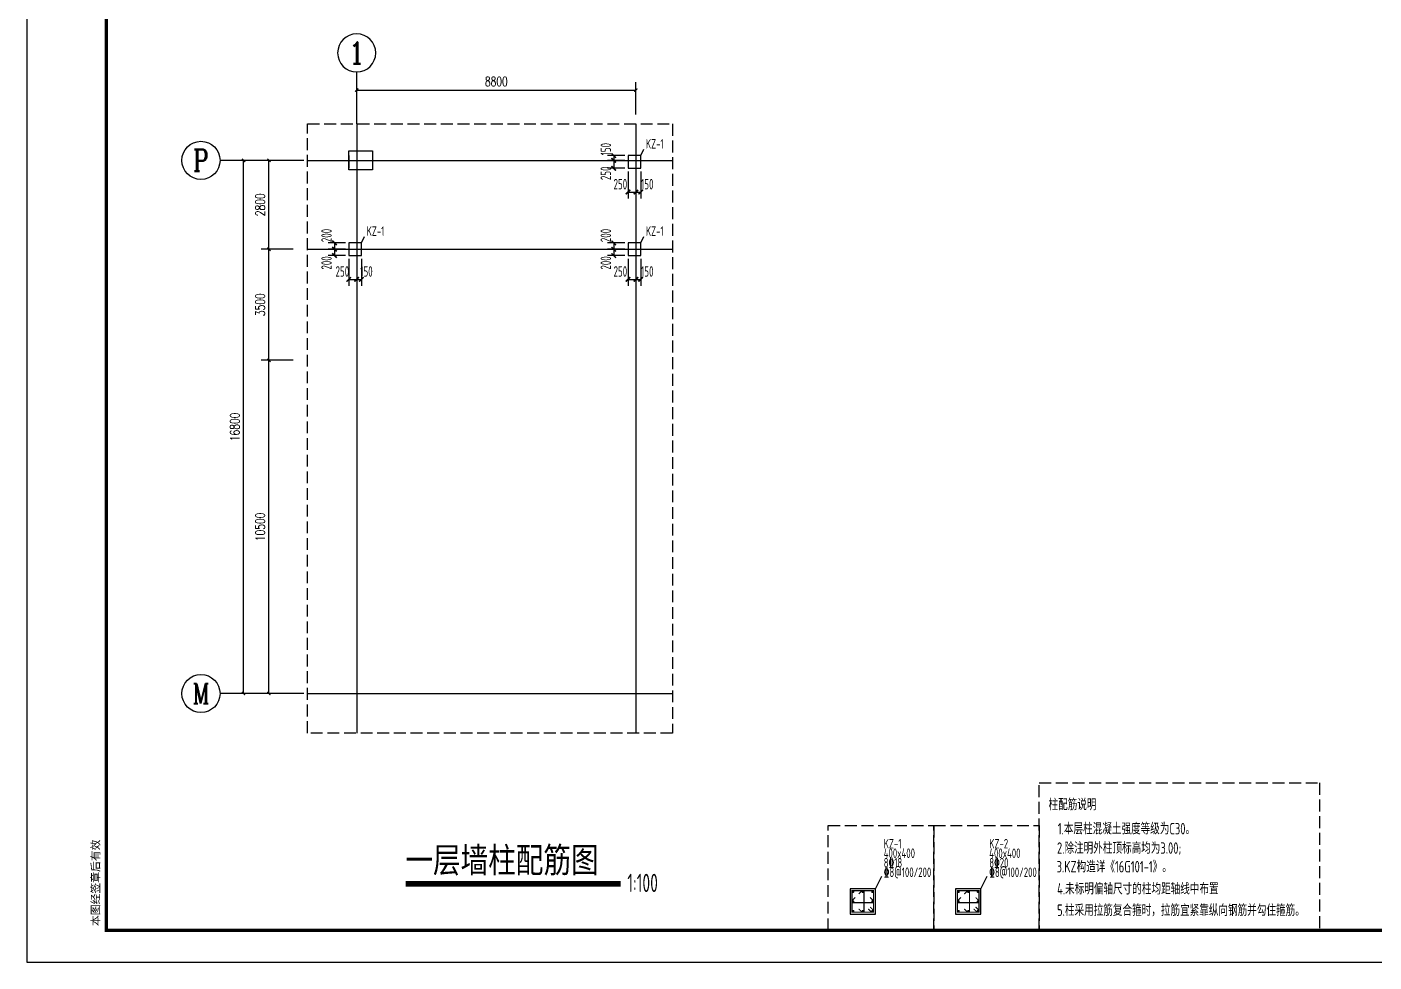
# Model space of a CAD drawing. Extents: x 899043 to 2598688, y -137197 to 211789.
# Drawn here: x 2377800 to 2420251, y 69535 to 99000 of the extents above; entities that cross this region are included whole.
import ezdxf
from ezdxf.enums import TextEntityAlignment as Align

# ---------------------------------------------------------------- set-up
doc = ezdxf.new("R2010")
doc.units = 0
doc.header["$LTSCALE"] = 1500
doc.header["$MEASUREMENT"] = 0
doc.linetypes.add('DASH', pattern=[0.35, 0.25, -0.1])
for name, color, linetype in [('00-tk', 151, 'Continuous'), ('AXIS', 3, 'Continuous'), ('AXIS_TEXT', 7, 'Continuous'), ('BASE', 7, 'Continuous'), ('DIM', 3, 'Continuous'), ('DOTE', 1, 'Continuous'), ('HATCH', 254, 'Continuous'), ('PUB_TEXT', 7, 'Continuous'), ('TEXT', 7, 'Continuous'), ('WELD_TEXT', 7, 'Continuous'), ('柱', 255, 'Continuous'), ('柱平法箍筋', 24, 'Continuous'), ('柱平法纵筋', 7, 'Continuous'), ('柱集中标注', 2, 'Continuous')]:
    doc.layers.add(name, color=color, linetype=linetype)
doc.styles.add('_TCH_AXIS', font='COMPLEX', dxfattribs={"bigfont": 'GBCBIG'})
doc.styles.add('_TCH_DIM_T3', font='SIMPLEX', dxfattribs={"width": 0.705882, "bigfont": 'GBCBIG'})
doc.styles.add('COMPLEX', font='COMPLEX')
doc.styles.add('DS6HT', font='simhei.ttf', dxfattribs={"width": 0.8})
doc.styles.add('H330', font='Tssdeng.shx', dxfattribs={"width": 0.65, "height": 330, "bigfont": 'tssdchn.shx'})
doc.styles.add('H450', font='Tssdeng.shx', dxfattribs={"width": 0.65, "height": 500, "bigfont": 'tssdchn.shx'})
doc.styles.add('TSSD_Dimension', font='Tssdeng.shx', dxfattribs={"width": 0.7, "bigfont": 'hztxt.shx'})
doc.styles.add('仿宋体', font='', dxfattribs={"width": 0.8})
doc.styles.get('仿宋体').set_extended_font_data('SimSun')
doc.dimstyles.new('_TCH_ARCH&&100', dxfattribs={"dimtxt": 297.5, "dimasz": 100, "dimexe": 250, "dimexo": 300, "dimgap": 126.25, "dimtad": 1, "dimdec": 0, "dimzin": 0, "dimdsep": 46, "dimtxsty": '_TCH_DIM_T3', "dimblk": 'ARCHTICK', "dimcen": 0.09, "dimclrt": 7, "dimazin": 2, "dimtfac": 1, "dimtdec": 0, "dimtix": 1, "dimtmove": 2, "dimatfit": 3, "dimfxl": 0, "dimtolj": 1, "dimtzin": 0, "dimarcsym": 0})
doc.dimstyles.new('H100', dxfattribs={"dimscale": 100, "dimtxt": 3.3, "dimasz": 0.01, "dimexe": 2, "dimexo": 1, "dimgap": 1, "dimtad": 1, "dimdec": 0, "dimrnd": 1, "dimzin": 0, "dimdsep": 46, "dimtxsty": 'H330', "dimblk1": 'YGDIM', "dimblk2": 'YGDIM', "dimsah": 1, "dimcen": -2, "dimdle": 1, "dimclrt": 7, "dimadec": 0, "dimazin": 0, "dimtfac": 1, "dimtdec": 0, "dimtix": 1, "dimtmove": 2, "dimatfit": 3, "dimldrblk": 'YGDIM', "dimfxl": 0, "dimtvp": 1, "dimtolj": 1, "dimtzin": 0, "dimlwe": 25, "dimarcsym": 0})

# ---------------------------------------------------------------- blocks, each defined once
blk = doc.blocks.new('YGDIM')
at = {"color": 0, "linetype": 'ByBlock', "const_width": 50}
blk.add_lwpolyline([(-70, -70), (70, 70)], dxfattribs=at)
blk = doc.blocks.new('*D1864')
at = {"layer": 'Defpoints', "color": 0, "linetype": 'Continuous', "ltscale": 50}
for p in [(2396741, 94546), (2396991, 94546), (2396991, 93796)]:
    blk.add_point(p, dxfattribs=at)
at = {"layer": 'DIM', "color": 0, "linetype": 'Continuous', "lineweight": 25, "ltscale": 50}
for p, q in [((2396741, 94446), (2396741, 93596)), ((2396991, 94446), (2396991, 93596))]:
    blk.add_line(p, q, dxfattribs=at)
at = {"layer": 'DIM', "color": 0, "linetype": 'Continuous', "lineweight": -2, "ltscale": 50}
blk.add_line((2396742, 93796), (2396990, 93796), dxfattribs=at)
at = {"layer": 'DIM', "color": 0, "linetype": 'Continuous', "lineweight": -2, "ltscale": 50, "rotation": 180}
blk.add_blockref('YGDIM', (2396741, 93796), dxfattribs=at)
at = {"layer": 'DIM', "color": 0, "linetype": 'Continuous', "lineweight": -2, "ltscale": 50}
blk.add_blockref('YGDIM', (2396991, 93796), dxfattribs=at)
at = {"layer": 'DIM', "color": 7, "linetype": 'Continuous', "ltscale": 50, "insert": (2396500, 94046), "char_height": 330, "attachment_point": 5, "style": 'H330'}
blk.add_mtext('\\A1;250', dxfattribs=at)
blk = doc.blocks.new('*D1865')
at = {"layer": 'Defpoints', "color": 0, "linetype": 'Continuous', "ltscale": 50}
for p in [(2396991, 94546), (2397141, 94546), (2397141, 93796)]:
    blk.add_point(p, dxfattribs=at)
at = {"layer": 'DIM', "color": 0, "linetype": 'Continuous', "lineweight": 25, "ltscale": 50}
for p, q in [((2396991, 94446), (2396991, 93596)), ((2397141, 94446), (2397141, 93596))]:
    blk.add_line(p, q, dxfattribs=at)
at = {"layer": 'DIM', "color": 0, "linetype": 'Continuous', "lineweight": -2, "ltscale": 50}
for p, q in [((2396990, 93796), (2396989, 93796)), ((2396991, 93796), (2397141, 93796)), ((2397142, 93796), (2397143, 93796))]:
    blk.add_line(p, q, dxfattribs=at)
blk.add_blockref('YGDIM', (2396991, 93796), dxfattribs=at)
at = {"layer": 'DIM', "color": 0, "linetype": 'Continuous', "lineweight": -2, "ltscale": 50, "rotation": 180}
blk.add_blockref('YGDIM', (2397141, 93796), dxfattribs=at)
at = {"layer": 'DIM', "color": 7, "linetype": 'Continuous', "ltscale": 50, "insert": (2397348, 94046), "char_height": 330, "attachment_point": 5, "style": 'H330'}
blk.add_mtext('\\A1;150', dxfattribs=at)
blk = doc.blocks.new('*D1866')
at = {"layer": 'Defpoints', "color": 0, "linetype": 'Continuous', "ltscale": 50}
for p in [(2396291, 94796), (2396741, 94946), (2396741, 94796)]:
    blk.add_point(p, dxfattribs=at)
at = {"layer": 'DIM', "color": 0, "linetype": 'Continuous', "lineweight": 25, "ltscale": 50}
for p, q in [((2396641, 94946), (2396091, 94946)), ((2396641, 94796), (2396091, 94796))]:
    blk.add_line(p, q, dxfattribs=at)
at = {"layer": 'DIM', "color": 0, "linetype": 'Continuous', "lineweight": -2, "ltscale": 50}
for p, q in [((2396291, 94947), (2396291, 94948)), ((2396291, 94946), (2396291, 94796)), ((2396291, 94795), (2396291, 94794))]:
    blk.add_line(p, q, dxfattribs=at)
for p, rotation in [((2396291, 94946), 270), ((2396291, 94796), 90)]:
    blk.add_blockref('YGDIM', p, dxfattribs=dict(at, rotation=rotation))
at = {"layer": 'DIM', "color": 7, "linetype": 'Continuous', "ltscale": 50, "insert": (2396041, 95148), "char_height": 330, "attachment_point": 5, "rotation": 90, "style": 'H330'}
blk.add_mtext('\\A1;150', dxfattribs=at)
blk = doc.blocks.new('*D1867')
at = {"layer": 'Defpoints', "color": 0, "linetype": 'Continuous', "ltscale": 50}
for p in [(2396741, 94796), (2396291, 94546), (2396741, 94546)]:
    blk.add_point(p, dxfattribs=at)
at = {"layer": 'DIM', "color": 0, "linetype": 'Continuous', "lineweight": 25, "ltscale": 50}
for p, q in [((2396641, 94796), (2396091, 94796)), ((2396641, 94546), (2396091, 94546))]:
    blk.add_line(p, q, dxfattribs=at)
at = {"layer": 'DIM', "color": 0, "linetype": 'Continuous', "lineweight": -2, "ltscale": 50}
blk.add_line((2396291, 94795), (2396291, 94547), dxfattribs=at)
for p, rotation in [((2396291, 94796), 90), ((2396291, 94546), 270)]:
    blk.add_blockref('YGDIM', p, dxfattribs=dict(at, rotation=rotation))
at = {"layer": 'DIM', "color": 7, "linetype": 'Continuous', "ltscale": 50, "insert": (2396041, 94389), "char_height": 330, "attachment_point": 5, "rotation": 90, "style": 'H330'}
blk.add_mtext('\\A1;250', dxfattribs=at)
blk = doc.blocks.new('*D1868')
at = {"layer": 'Defpoints', "color": 0, "linetype": 'Continuous', "ltscale": 50}
for p in [(2387941, 91796), (2388191, 91796), (2388191, 91046)]:
    blk.add_point(p, dxfattribs=at)
at = {"layer": 'DIM', "color": 0, "linetype": 'Continuous', "lineweight": 25, "ltscale": 50}
for p, q in [((2387941, 91696), (2387941, 90846)), ((2388191, 91696), (2388191, 90846))]:
    blk.add_line(p, q, dxfattribs=at)
at = {"layer": 'DIM', "color": 0, "linetype": 'Continuous', "lineweight": -2, "ltscale": 50}
blk.add_line((2387942, 91046), (2388190, 91046), dxfattribs=at)
at = {"layer": 'DIM', "color": 0, "linetype": 'Continuous', "lineweight": -2, "ltscale": 50, "rotation": 180}
blk.add_blockref('YGDIM', (2387941, 91046), dxfattribs=at)
at = {"layer": 'DIM', "color": 0, "linetype": 'Continuous', "lineweight": -2, "ltscale": 50}
blk.add_blockref('YGDIM', (2388191, 91046), dxfattribs=at)
at = {"layer": 'DIM', "color": 7, "linetype": 'Continuous', "ltscale": 50, "insert": (2387739, 91296), "char_height": 330, "attachment_point": 5, "style": 'H330'}
blk.add_mtext('\\A1;250', dxfattribs=at)
blk = doc.blocks.new('*D1869')
at = {"layer": 'Defpoints', "color": 0, "linetype": 'Continuous', "ltscale": 50}
for p in [(2388191, 91796), (2388341, 91796), (2388341, 91046)]:
    blk.add_point(p, dxfattribs=at)
at = {"layer": 'DIM', "color": 0, "linetype": 'Continuous', "lineweight": 25, "ltscale": 50}
for p, q in [((2388191, 91696), (2388191, 90846)), ((2388341, 91696), (2388341, 90846))]:
    blk.add_line(p, q, dxfattribs=at)
at = {"layer": 'DIM', "color": 0, "linetype": 'Continuous', "lineweight": -2, "ltscale": 50}
for p, q in [((2388190, 91046), (2388189, 91046)), ((2388191, 91046), (2388341, 91046)), ((2388342, 91046), (2388343, 91046))]:
    blk.add_line(p, q, dxfattribs=at)
blk.add_blockref('YGDIM', (2388191, 91046), dxfattribs=at)
at = {"layer": 'DIM', "color": 0, "linetype": 'Continuous', "lineweight": -2, "ltscale": 50, "rotation": 180}
blk.add_blockref('YGDIM', (2388341, 91046), dxfattribs=at)
at = {"layer": 'DIM', "color": 7, "linetype": 'Continuous', "ltscale": 50, "insert": (2388498, 91296), "char_height": 330, "attachment_point": 5, "style": 'H330'}
blk.add_mtext('\\A1;150', dxfattribs=at)
blk = doc.blocks.new('*D1870')
at = {"layer": 'Defpoints', "color": 0, "linetype": 'Continuous', "ltscale": 50}
for p in [(2387941, 92196), (2387491, 91996), (2387941, 91996)]:
    blk.add_point(p, dxfattribs=at)
at = {"layer": 'DIM', "color": 0, "linetype": 'Continuous', "lineweight": 25, "ltscale": 50}
for p, q in [((2387841, 92196), (2387291, 92196)), ((2387841, 91996), (2387291, 91996))]:
    blk.add_line(p, q, dxfattribs=at)
at = {"layer": 'DIM', "color": 0, "linetype": 'Continuous', "lineweight": -2, "ltscale": 50}
for p, q in [((2387491, 92197), (2387491, 92198)), ((2387491, 92196), (2387491, 91996)), ((2387491, 91995), (2387491, 91994))]:
    blk.add_line(p, q, dxfattribs=at)
for p, rotation in [((2387491, 92196), 270), ((2387491, 91996), 90)]:
    blk.add_blockref('YGDIM', p, dxfattribs=dict(at, rotation=rotation))
at = {"layer": 'DIM', "color": 7, "linetype": 'Continuous', "ltscale": 50, "insert": (2387241, 92428), "char_height": 330, "attachment_point": 5, "rotation": 90, "style": 'H330'}
blk.add_mtext('\\A1;200', dxfattribs=at)
blk = doc.blocks.new('*D1871')
at = {"layer": 'Defpoints', "color": 0, "linetype": 'Continuous', "ltscale": 50}
for p in [(2387491, 91796), (2387941, 91996), (2387941, 91796)]:
    blk.add_point(p, dxfattribs=at)
at = {"layer": 'DIM', "color": 0, "linetype": 'Continuous', "lineweight": 25, "ltscale": 50}
for p, q in [((2387841, 91996), (2387291, 91996)), ((2387841, 91796), (2387291, 91796))]:
    blk.add_line(p, q, dxfattribs=at)
at = {"layer": 'DIM', "color": 0, "linetype": 'Continuous', "lineweight": -2, "ltscale": 50}
for p, q in [((2387491, 91997), (2387491, 91998)), ((2387491, 91996), (2387491, 91796)), ((2387491, 91795), (2387491, 91794))]:
    blk.add_line(p, q, dxfattribs=at)
for p, rotation in [((2387491, 91996), 270), ((2387491, 91796), 90)]:
    blk.add_blockref('YGDIM', p, dxfattribs=dict(at, rotation=rotation))
at = {"layer": 'DIM', "color": 7, "linetype": 'Continuous', "ltscale": 50, "insert": (2387241, 91564), "char_height": 330, "attachment_point": 5, "rotation": 90, "style": 'H330'}
blk.add_mtext('\\A1;200', dxfattribs=at)
blk = doc.blocks.new('*D1872')
at = {"layer": 'Defpoints', "color": 0, "linetype": 'Continuous', "ltscale": 50}
for p in [(2396741, 91796), (2396991, 91796), (2396991, 91046)]:
    blk.add_point(p, dxfattribs=at)
at = {"layer": 'DIM', "color": 0, "linetype": 'Continuous', "lineweight": 25, "ltscale": 50}
for p, q in [((2396741, 91696), (2396741, 90846)), ((2396991, 91696), (2396991, 90846))]:
    blk.add_line(p, q, dxfattribs=at)
at = {"layer": 'DIM', "color": 0, "linetype": 'Continuous', "lineweight": -2, "ltscale": 50}
blk.add_line((2396742, 91046), (2396990, 91046), dxfattribs=at)
at = {"layer": 'DIM', "color": 0, "linetype": 'Continuous', "lineweight": -2, "ltscale": 50, "rotation": 180}
blk.add_blockref('YGDIM', (2396741, 91046), dxfattribs=at)
at = {"layer": 'DIM', "color": 0, "linetype": 'Continuous', "lineweight": -2, "ltscale": 50}
blk.add_blockref('YGDIM', (2396991, 91046), dxfattribs=at)
at = {"layer": 'DIM', "color": 7, "linetype": 'Continuous', "ltscale": 50, "insert": (2396500, 91296), "char_height": 330, "attachment_point": 5, "style": 'H330'}
blk.add_mtext('\\A1;250', dxfattribs=at)
blk = doc.blocks.new('*D1873')
at = {"layer": 'Defpoints', "color": 0, "linetype": 'Continuous', "ltscale": 50}
for p in [(2396991, 91796), (2397141, 91796), (2397141, 91046)]:
    blk.add_point(p, dxfattribs=at)
at = {"layer": 'DIM', "color": 0, "linetype": 'Continuous', "lineweight": 25, "ltscale": 50}
for p, q in [((2396991, 91696), (2396991, 90846)), ((2397141, 91696), (2397141, 90846))]:
    blk.add_line(p, q, dxfattribs=at)
at = {"layer": 'DIM', "color": 0, "linetype": 'Continuous', "lineweight": -2, "ltscale": 50}
for p, q in [((2396990, 91046), (2396989, 91046)), ((2396991, 91046), (2397141, 91046)), ((2397142, 91046), (2397143, 91046))]:
    blk.add_line(p, q, dxfattribs=at)
blk.add_blockref('YGDIM', (2396991, 91046), dxfattribs=at)
at = {"layer": 'DIM', "color": 0, "linetype": 'Continuous', "lineweight": -2, "ltscale": 50, "rotation": 180}
blk.add_blockref('YGDIM', (2397141, 91046), dxfattribs=at)
at = {"layer": 'DIM', "color": 7, "linetype": 'Continuous', "ltscale": 50, "insert": (2397348, 91296), "char_height": 330, "attachment_point": 5, "style": 'H330'}
blk.add_mtext('\\A1;150', dxfattribs=at)
blk = doc.blocks.new('*D1874')
at = {"layer": 'Defpoints', "color": 0, "linetype": 'Continuous', "ltscale": 50}
for p in [(2396741, 92196), (2396291, 91996), (2396741, 91996)]:
    blk.add_point(p, dxfattribs=at)
at = {"layer": 'DIM', "color": 0, "linetype": 'Continuous', "lineweight": 25, "ltscale": 50}
for p, q in [((2396641, 92196), (2396091, 92196)), ((2396641, 91996), (2396091, 91996))]:
    blk.add_line(p, q, dxfattribs=at)
at = {"layer": 'DIM', "color": 0, "linetype": 'Continuous', "lineweight": -2, "ltscale": 50}
for p, q in [((2396291, 92197), (2396291, 92198)), ((2396291, 92196), (2396291, 91996)), ((2396291, 91995), (2396291, 91994))]:
    blk.add_line(p, q, dxfattribs=at)
for p, rotation in [((2396291, 92196), 270), ((2396291, 91996), 90)]:
    blk.add_blockref('YGDIM', p, dxfattribs=dict(at, rotation=rotation))
at = {"layer": 'DIM', "color": 7, "linetype": 'Continuous', "ltscale": 50, "insert": (2396041, 92428), "char_height": 330, "attachment_point": 5, "rotation": 90, "style": 'H330'}
blk.add_mtext('\\A1;200', dxfattribs=at)
blk = doc.blocks.new('*D1875')
at = {"layer": 'Defpoints', "color": 0, "linetype": 'Continuous', "ltscale": 50}
for p in [(2396291, 91796), (2396741, 91996), (2396741, 91796)]:
    blk.add_point(p, dxfattribs=at)
at = {"layer": 'DIM', "color": 0, "linetype": 'Continuous', "lineweight": 25, "ltscale": 50}
for p, q in [((2396641, 91996), (2396091, 91996)), ((2396641, 91796), (2396091, 91796))]:
    blk.add_line(p, q, dxfattribs=at)
at = {"layer": 'DIM', "color": 0, "linetype": 'Continuous', "lineweight": -2, "ltscale": 50}
for p, q in [((2396291, 91997), (2396291, 91998)), ((2396291, 91996), (2396291, 91796)), ((2396291, 91795), (2396291, 91794))]:
    blk.add_line(p, q, dxfattribs=at)
for p, rotation in [((2396291, 91996), 270), ((2396291, 91796), 90)]:
    blk.add_blockref('YGDIM', p, dxfattribs=dict(at, rotation=rotation))
at = {"layer": 'DIM', "color": 7, "linetype": 'Continuous', "ltscale": 50, "insert": (2396041, 91564), "char_height": 330, "attachment_point": 5, "rotation": 90, "style": 'H330'}
blk.add_mtext('\\A1;200', dxfattribs=at)
blk = doc.blocks.new('_ArchTick')
at = {"color": 0, "linetype": 'ByBlock', "const_width": 0.4}
blk.add_lwpolyline([(-0.5, -0.5), (0.5, 0.5)], dxfattribs=at)
blk = doc.blocks.new('*D1938')
at = {"layer": 'AXIS', "color": 0, "lineweight": -2}
for p, q in [((2388191, 96246), (2388191, 97258)), ((2396991, 96246), (2396991, 97258)), ((2388191, 97008), (2396991, 97008))]:
    blk.add_line(p, q, dxfattribs=at)
at = {"layer": 'Defpoints', "color": 0}
for p in [(2396991, 97008), (2388191, 95946), (2396991, 95946)]:
    blk.add_point(p, dxfattribs=at)
at = {"layer": 'AXIS', "color": 0, "lineweight": -2, "xscale": 100, "yscale": 100, "zscale": 100, "rotation": 180}
blk.add_blockref('_ArchTick', (2388191, 97008), dxfattribs=at)
at = {"layer": 'AXIS', "color": 0, "lineweight": -2, "xscale": 100, "yscale": 100, "zscale": 100}
blk.add_blockref('_ArchTick', (2396991, 97008), dxfattribs=at)
at = {"layer": 'AXIS', "color": 7, "insert": (2392591, 97283), "char_height": 297.5, "attachment_point": 5, "style": '_TCH_DIM_T3'}
blk.add_mtext('\\A1;8800', dxfattribs=at)
blk = doc.blocks.new('_AXISO')
blk.add_circle((0, 0), 0.5)
at = {"layer": 'AXIS_TEXT', "style": 'COMPLEX', "width": 1.041667}
blk.add_attdef('A', text='', height=0.56, dxfattribs=at).set_placement((-0.25, -0.28), (0.25, -0.28), align=Align.FIT)
blk = doc.blocks.new('*D1939')
at = {"layer": 'AXIS', "color": 0, "lineweight": -2}
for p, q in [((2386341, 94796), (2384376, 94796)), ((2384626, 77996), (2384626, 94796)), ((2386341, 77996), (2384376, 77996))]:
    blk.add_line(p, q, dxfattribs=at)
at = {"layer": 'Defpoints', "color": 0}
for p in [(2384626, 94796), (2386641, 94796), (2386641, 77996)]:
    blk.add_point(p, dxfattribs=at)
at = {"layer": 'AXIS', "color": 0, "lineweight": -2, "xscale": 100, "yscale": 100, "zscale": 100}
for p, rotation in [((2384626, 94796), 90), ((2384626, 77996), 270)]:
    blk.add_blockref('_ArchTick', p, dxfattribs=dict(at, rotation=rotation))
at = {"layer": 'AXIS', "color": 7, "insert": (2384351, 86396), "char_height": 297.5, "attachment_point": 5, "rotation": 90, "style": '_TCH_DIM_T3'}
blk.add_mtext('\\A1;16800', dxfattribs=at)
blk = doc.blocks.new('*D1940')
at = {"layer": 'AXIS', "color": 0, "lineweight": -2}
for p, q in [((2386184, 88496), (2385176, 88496)), ((2385426, 77996), (2385426, 88496)), ((2386184, 77996), (2385176, 77996))]:
    blk.add_line(p, q, dxfattribs=at)
at = {"layer": 'Defpoints', "color": 0}
for p in [(2385426, 88496), (2386484, 88496), (2386484, 77996)]:
    blk.add_point(p, dxfattribs=at)
at = {"layer": 'AXIS', "color": 0, "lineweight": -2, "xscale": 100, "yscale": 100, "zscale": 100}
for p, rotation in [((2385426, 88496), 90), ((2385426, 77996), 270)]:
    blk.add_blockref('_ArchTick', p, dxfattribs=dict(at, rotation=rotation))
at = {"layer": 'AXIS', "color": 7, "insert": (2385151, 83246), "char_height": 297.5, "attachment_point": 5, "rotation": 90, "style": '_TCH_DIM_T3'}
blk.add_mtext('\\A1;10500', dxfattribs=at)
blk = doc.blocks.new('*D1941')
at = {"layer": 'AXIS', "color": 0, "lineweight": -2}
for p, q in [((2386184, 91996), (2385176, 91996)), ((2385426, 88496), (2385426, 91996)), ((2386184, 88496), (2385176, 88496))]:
    blk.add_line(p, q, dxfattribs=at)
at = {"layer": 'Defpoints', "color": 0}
for p in [(2385426, 91996), (2386484, 91996), (2386484, 88496)]:
    blk.add_point(p, dxfattribs=at)
at = {"layer": 'AXIS', "color": 0, "lineweight": -2, "xscale": 100, "yscale": 100, "zscale": 100}
for p, rotation in [((2385426, 91996), 90), ((2385426, 88496), 270)]:
    blk.add_blockref('_ArchTick', p, dxfattribs=dict(at, rotation=rotation))
at = {"layer": 'AXIS', "color": 7, "insert": (2385151, 90246), "char_height": 297.5, "attachment_point": 5, "rotation": 90, "style": '_TCH_DIM_T3'}
blk.add_mtext('\\A1;3500', dxfattribs=at)
blk = doc.blocks.new('*D1942')
at = {"layer": 'AXIS', "color": 0, "lineweight": -2}
for p, q in [((2386184, 94796), (2385176, 94796)), ((2385426, 91996), (2385426, 94796)), ((2386184, 91996), (2385176, 91996))]:
    blk.add_line(p, q, dxfattribs=at)
at = {"layer": 'Defpoints', "color": 0}
for p in [(2385426, 94796), (2386484, 94796), (2386484, 91996)]:
    blk.add_point(p, dxfattribs=at)
at = {"layer": 'AXIS', "color": 0, "lineweight": -2, "xscale": 100, "yscale": 100, "zscale": 100}
for p, rotation in [((2385426, 94796), 90), ((2385426, 91996), 270)]:
    blk.add_blockref('_ArchTick', p, dxfattribs=dict(at, rotation=rotation))
at = {"layer": 'AXIS', "color": 7, "insert": (2385151, 93396), "char_height": 297.5, "attachment_point": 5, "rotation": 90, "style": '_TCH_DIM_T3'}
blk.add_mtext('\\A1;2800', dxfattribs=at)
blk = doc.blocks.new('A$C67844AE1')
at = {"layer": '00-tk'}
for p, q in [((0, 89100), (0, 0)), ((3750, 87600), (3750, 1500)), ((3750, 1500), (124650, 1500)), ((0, 0), (126150, 0))]:
    blk.add_line(p, q, dxfattribs=at)
at = {"layer": '00-tk', "const_width": 150}
blk.add_lwpolyline([(3750, 87600), (124650, 87600), (124650, 1500), (3750, 1500)], close=True, dxfattribs=at)
at = {"layer": '00-tk', "style": 'DS6HT'}
blk.add_text('本图经签章后有效', height=375, rotation=90, dxfattribs=at).set_placement((3434, 1702))

msp = doc.modelspace()

# ---------------------------------------------------------------- linework, layer by layer
at = {"layer": 'AXIS'}
for p, q in [((2388191.3, 95946), (2388191.3, 97581.4)), ((2386524.6, 94796), (2383883.4, 94796)), ((2386524.6, 77996), (2383883.4, 77996))]:
    msp.add_line(p, q, dxfattribs=at)
at = {"layer": 'BASE'}
msp.add_lwpolyline([(2388691.3, 95096), (2388691.3, 94496), (2387941.3, 94496), (2387941.3, 95096)], close=True, dxfattribs=at)
at = {"layer": 'DOTE'}
for p, q in [((2388191.3, 95946), (2388191.3, 76746)), ((2396991.3, 95946), (2396991.3, 76746)), ((2386641.3, 94796), (2398141.3, 94796)), ((2386641.3, 91996), (2398141.3, 91996)), ((2386641.3, 77996), (2398141.3, 77996))]:
    msp.add_line(p, q, dxfattribs=at)
at = {"layer": 'DOTE', "linetype": 'DASH'}
msp.add_lwpolyline([(2409698.7, 75178.5), (2418535.7, 75178.5), (2418535.7, 70535.3), (2409698.7, 70535.3)], close=True, dxfattribs=at)
at = {"layer": 'HATCH', "color": 8, "linetype": 'DASH'}
msp.add_line((2380299.5, 127935.3), (2380299.5, 70535.3), dxfattribs=at)
for points in [[(2386641.3, 95946), (2398141.3, 95946), (2398141.3, 76746), (2386641.3, 76746)], [(2403049.6, 73836.9), (2406374.1, 73836.9), (2406374.1, 70535.3), (2403049.6, 70535.3)], [(2406374.1, 73836.9), (2409698.7, 73836.9), (2409698.7, 70535.3), (2406374.1, 70535.3)]]:
    msp.add_lwpolyline(points, close=True, dxfattribs=at)
at = {"layer": 'TEXT', "const_width": 180}
msp.add_lwpolyline([(2389731.6, 71998.6), (2396507.4, 71998.6)], dxfattribs=at)
at = {"layer": '柱'}
for p, q in [((2387941.3, 94946), (2387941.3, 94546)), ((2397141.3, 94946), (2396741.3, 94946)), ((2396741.3, 94946), (2396741.3, 94546)), ((2397141.3, 94546), (2397141.3, 94946)), ((2396741.3, 94546), (2397141.3, 94546)), ((2388341.3, 92196), (2387941.3, 92196)), ((2387941.3, 92196), (2387941.3, 91796)), ((2388341.3, 91796), (2388341.3, 92196)), ((2397141.3, 92196), (2396741.3, 92196)), ((2396741.3, 92196), (2396741.3, 91796)), ((2397141.3, 91796), (2397141.3, 92196)), ((2387941.3, 91796), (2388341.3, 91796)), ((2396741.3, 91796), (2397141.3, 91796)), ((2404537.7, 71844.8), (2403737.7, 71844.8)), ((2403737.7, 71844.8), (2403737.7, 71044.8)), ((2404537.7, 71044.8), (2404537.7, 71844.8)), ((2407862.3, 71844.8), (2407062.3, 71844.8)), ((2407062.3, 71844.8), (2407062.3, 71044.8)), ((2407862.3, 71044.8), (2407862.3, 71844.8)), ((2403737.7, 71044.8), (2404537.7, 71044.8)), ((2407062.3, 71044.8), (2407862.3, 71044.8))]:
    msp.add_line(p, q, dxfattribs=at)
at = {"layer": '柱平法箍筋', "const_width": 35}
for points in [[(2404311.7, 71210.9), (2404417.7, 71104.8), (2404477.7, 71104.8), (2404477.7, 71164.8), (2404477.7, 71104.8), (2404477.7, 71784.8), (2403797.7, 71784.8), (2403797.7, 71104.8), (2404417.7, 71104.8), (2404477.7, 71104.8), (2404477.7, 71164.8), (2404371.7, 71270.9)], [(2404011.7, 71210.9), (2404117.7, 71104.8), (2404177.7, 71104.8), (2404177.7, 71784.8), (2404117.7, 71784.8), (2404011.7, 71678.8)], [(2407636.2, 71210.9), (2407742.3, 71104.8), (2407802.3, 71104.8), (2407802.3, 71164.8), (2407802.3, 71104.8), (2407802.3, 71784.8), (2407122.3, 71784.8), (2407122.3, 71104.8), (2407742.3, 71104.8), (2407802.3, 71104.8), (2407802.3, 71164.8), (2407696.2, 71270.9)], [(2407336.2, 71210.9), (2407442.3, 71104.8), (2407502.3, 71104.8), (2407502.3, 71784.8), (2407442.3, 71784.8), (2407336.2, 71678.8)], [(2403903.8, 71570.9), (2403797.7, 71464.8), (2403797.7, 71404.8), (2404477.7, 71404.8), (2404477.7, 71464.8), (2404371.7, 71570.9)], [(2407228.3, 71570.9), (2407122.3, 71464.8), (2407122.3, 71404.8), (2407802.3, 71404.8), (2407802.3, 71464.8), (2407696.2, 71570.9)]]:
    msp.add_lwpolyline(points, dxfattribs=at)
at = {"layer": '柱平法纵筋', "const_width": 35}
for points in [[(2403854.2, 71745.8, 1), (2403819.2, 71745.8, 1), (2403854.2, 71745.8, 1)], [(2404155.2, 71745.8, 1), (2404120.2, 71745.8, 1), (2404155.2, 71745.8, 1)], [(2404456.2, 71745.8, 1), (2404421.2, 71745.8, 1), (2404456.2, 71745.8, 1)], [(2407178.8, 71745.8, 1), (2407143.8, 71745.8, 1), (2407178.8, 71745.8, 1)], [(2407479.8, 71745.8, 1), (2407444.8, 71745.8, 1), (2407479.8, 71745.8, 1)], [(2407780.8, 71745.8, 1), (2407745.8, 71745.8, 1), (2407780.8, 71745.8, 1)], [(2403854.2, 71444.8, 1), (2403819.2, 71444.8, 1), (2403854.2, 71444.8, 1)], [(2404456.2, 71444.8, 1), (2404421.2, 71444.8, 1), (2404456.2, 71444.8, 1)], [(2407178.8, 71444.8, 1), (2407143.8, 71444.8, 1), (2407178.8, 71444.8, 1)], [(2407780.8, 71444.8, 1), (2407745.8, 71444.8, 1), (2407780.8, 71444.8, 1)], [(2403854.2, 71143.8, 1), (2403819.2, 71143.8, 1), (2403854.2, 71143.8, 1)], [(2404155.2, 71143.8, 1), (2404120.2, 71143.8, 1), (2404155.2, 71143.8, 1)], [(2404456.2, 71143.8, 1), (2404421.2, 71143.8, 1), (2404456.2, 71143.8, 1)], [(2407178.8, 71143.8, 1), (2407143.8, 71143.8, 1), (2407178.8, 71143.8, 1)], [(2407479.8, 71143.8, 1), (2407444.8, 71143.8, 1), (2407479.8, 71143.8, 1)], [(2407780.8, 71143.8, 1), (2407745.8, 71143.8, 1), (2407780.8, 71143.8, 1)]]:
    msp.add_lwpolyline(points, format="xyb", dxfattribs=at)
at = {"layer": '柱集中标注'}
for p, q in [((2397141.3, 94946), (2397241.3, 95146)), ((2388341.3, 92196), (2388441.3, 92396)), ((2397141.3, 92196), (2397241.3, 92396)), ((2404537.7, 71844.8), (2404737.7, 72244.8)), ((2407862.3, 71844.8), (2408062.3, 72244.8))]:
    msp.add_line(p, q, dxfattribs=at)

# ---------------------------------------------------------------- block references
at = {"layer": 'AXIS'}
ref = msp.add_blockref('_AXISO', (2388191.3, 98181.4), dxfattribs=dict(at, xscale=-1200, yscale=1200, zscale=1200))
ref.add_attrib('A', '1', dxfattribs={"layer": 'AXIS_TEXT', "height": 683.5, "style": '_TCH_AXIS', "width": 1.666667}).set_placement((2387947.2, 97839.6), (2388435.4, 97839.6), align=Align.FIT)
ref = msp.add_blockref('_AXISO', (2383283.4, 94796), dxfattribs=dict(at, xscale=1200, yscale=1200, zscale=1200))
ref.add_attrib('A', 'P', dxfattribs={"layer": 'AXIS_TEXT', "height": 683.5, "style": '_TCH_AXIS', "width": 0.882353}).set_placement((2383039.2, 94454.3), (2383527.5, 94454.3), align=Align.FIT)
ref = msp.add_blockref('_AXISO', (2383283.4, 77996), dxfattribs=dict(at, xscale=1200, yscale=1200, zscale=1200))
ref.add_attrib('A', 'M', dxfattribs={"layer": 'AXIS_TEXT', "height": 637.8, "style": '_TCH_AXIS', "width": 0.857143}).set_placement((2383010, 77677.2), (2383556.7, 77677.2), align=Align.FIT)
at = {"layer": 'WELD_TEXT', "linetype": 'ByBlock', "xscale": 0.6666666666278616, "yscale": 0.6666666666715173, "zscale": 0.6666666666666666}
msp.add_blockref('A$C67844AE1', (2377799.5, 69535.3), dxfattribs=at)

# ---------------------------------------------------------------- texts
at = {"layer": 'DIM', "style": 'H450', "width": 0.65}
msp.add_text('1:100', height=576, dxfattribs=at).set_placement((2396720.4, 71567.8), align=Align.BOTTOM_LEFT)
at = {"layer": 'PUB_TEXT', "style": '仿宋体', "width": 0.8}
msp.add_text('一层墙柱配筋图', height=797.47, dxfattribs=at).set_placement((2389723.8, 72354.7))
at = {"layer": 'TEXT', "style": 'TSSD_Dimension', "width": 0.7}
for s, p in [('柱配筋说明', (2409992.8, 74318.9, -6280.7)), ('1.本层柱混凝土强度等级为C30。', (2410284.9, 73557.6, -6280.7)), ('2.除注明外柱顶标高均为3.00;', (2410258.6, 72947.3, -6280.7)), ('3.KZ构造详《16G101-1》。', (2410247.8, 72360.6, -6280.7)), ('4.未标明偏轴尺寸的柱均距轴线中布置', (2410262.7, 71663.9)), ('5.柱采用拉筋复合箍时，拉筋宜紧靠纵向钢筋并勾住箍筋。', (2410262.7, 70989))]:
    msp.add_text(s, height=360, dxfattribs=at).set_placement(p)
at = {"layer": '柱集中标注', "color": 6, "style": 'TSSD_Dimension', "width": 0.7}
for s, p in [('KZ-1', (2397302.5, 95166)), ('KZ-1', (2388502.5, 92416)), ('KZ-1', (2397302.5, 92416)), ('KZ-1', (2404799, 73114.8)), ('KZ-2', (2408123.5, 73114.8)), ('8%%13218', (2404799, 72514.8)), ('8%%13220', (2408123.5, 72514.8)), ('%%1328@100/200', (2404799, 72214.8)), ('%%1328@100/200', (2408123.5, 72214.8))]:
    msp.add_text(s, height=300, dxfattribs=at).set_placement(p)
at = {"layer": '柱集中标注', "style": 'TSSD_Dimension', "width": 0.7}
for p in [(2404799, 72814.8), (2408123.5, 72814.8)]:
    msp.add_text('400x400', height=300, dxfattribs=at).set_placement(p)

# ---------------------------------------------------------------- dimensions: what is measured, and where the dimension line sits
at = {"layer": 'AXIS'}
for p1, p2, distance, picture, middle in [((2388191.3, 95946), (2396991.3, 95946), 1062.1, '*D1938', (2392591.3, 97283.1)), ((2386641.3, 77996), (2386641.3, 94796), 2015.6, '*D1939', (2384350.7, 86396)), ((2386484.3, 91996), (2386484.3, 94796), 1058.7, '*D1942', (2385150.6, 93396)), ((2386484.3, 88496), (2386484.3, 91996), 1058.7, '*D1941', (2385150.6, 90246)), ((2386484.3, 77995.6), (2386484.3, 88496), 1058.7, '*D1940', (2385150.6, 83245.8))]:
    dim = msp.add_aligned_dim(p1=p1, p2=p2, distance=distance, dimstyle='_TCH_ARCH&&100', dxfattribs=at)
    dim.commit()
    dim.dimension.update_dxf_attribs({"geometry": picture, "text_midpoint": middle})
at = {"layer": 'DIM', "linetype": 'Continuous', "ltscale": 50}
for base, p1, p2, picture, middle in [((2396291.3, 94796), (2396741.3, 94946), (2396741.3, 94796), '*D1866', (2396041.3, 95148.4)), ((2396291.3, 94546), (2396741.3, 94796), (2396741.3, 94546), '*D1867', (2396041.3, 94389.3)), ((2387491.3, 91996), (2387941.3, 92196), (2387941.3, 91996), '*D1870', (2387241.3, 92427.8)), ((2396291.3, 91996), (2396741.3, 92196), (2396741.3, 91996), '*D1874', (2396041.3, 92427.8)), ((2387491.3, 91796), (2387941.3, 91996), (2387941.3, 91796), '*D1871', (2387241.3, 91564.3)), ((2396291.3, 91796), (2396741.3, 91996), (2396741.3, 91796), '*D1875', (2396041.3, 91564.3))]:
    dim = msp.add_linear_dim(base=base, p1=p1, p2=p2, angle=90, dimstyle='H100', dxfattribs=at)
    dim.commit()
    dim.dimension.update_dxf_attribs({"geometry": picture, "text_midpoint": middle, "dimtype": 160})
for base, p1, p2, picture, middle in [((2396991.3, 93796), (2396741.3, 94546), (2396991.3, 94546), '*D1864', (2396500.2, 94046)), ((2397141.3, 93796), (2396991.3, 94546), (2397141.3, 94546), '*D1865', (2397348, 94046)), ((2388191.3, 91046), (2387941.3, 91796), (2388191.3, 91796), '*D1868', (2387738.9, 91296)), ((2388341.3, 91046), (2388191.3, 91796), (2388341.3, 91796), '*D1869', (2388498, 91296)), ((2396991.3, 91046), (2396741.3, 91796), (2396991.3, 91796), '*D1872', (2396500.2, 91296)), ((2397141.3, 91046), (2396991.3, 91796), (2397141.3, 91796), '*D1873', (2397348, 91296))]:
    dim = msp.add_linear_dim(base=base, p1=p1, p2=p2, dimstyle='H100', dxfattribs=at)
    dim.commit()
    dim.dimension.update_dxf_attribs({"geometry": picture, "text_midpoint": middle, "dimtype": 160})

doc.saveas('drawing.dxf')
